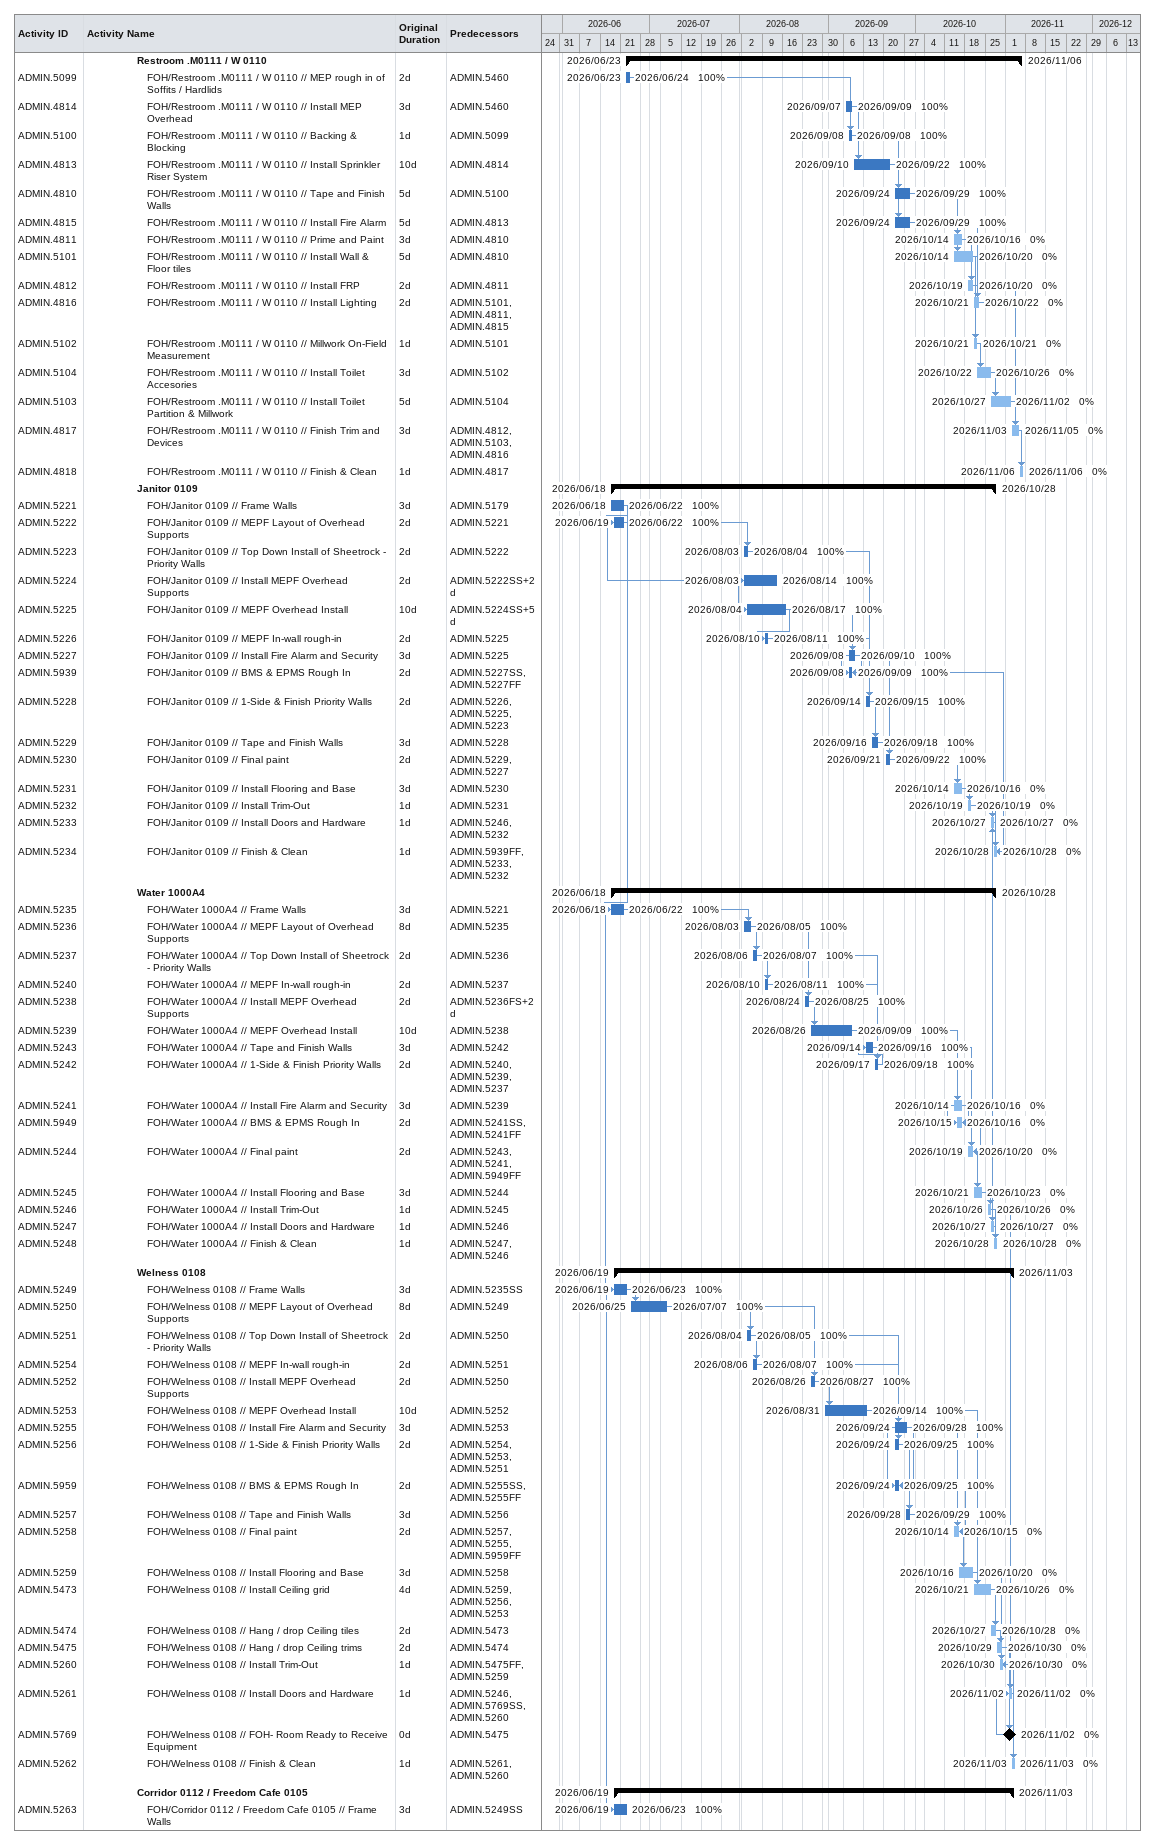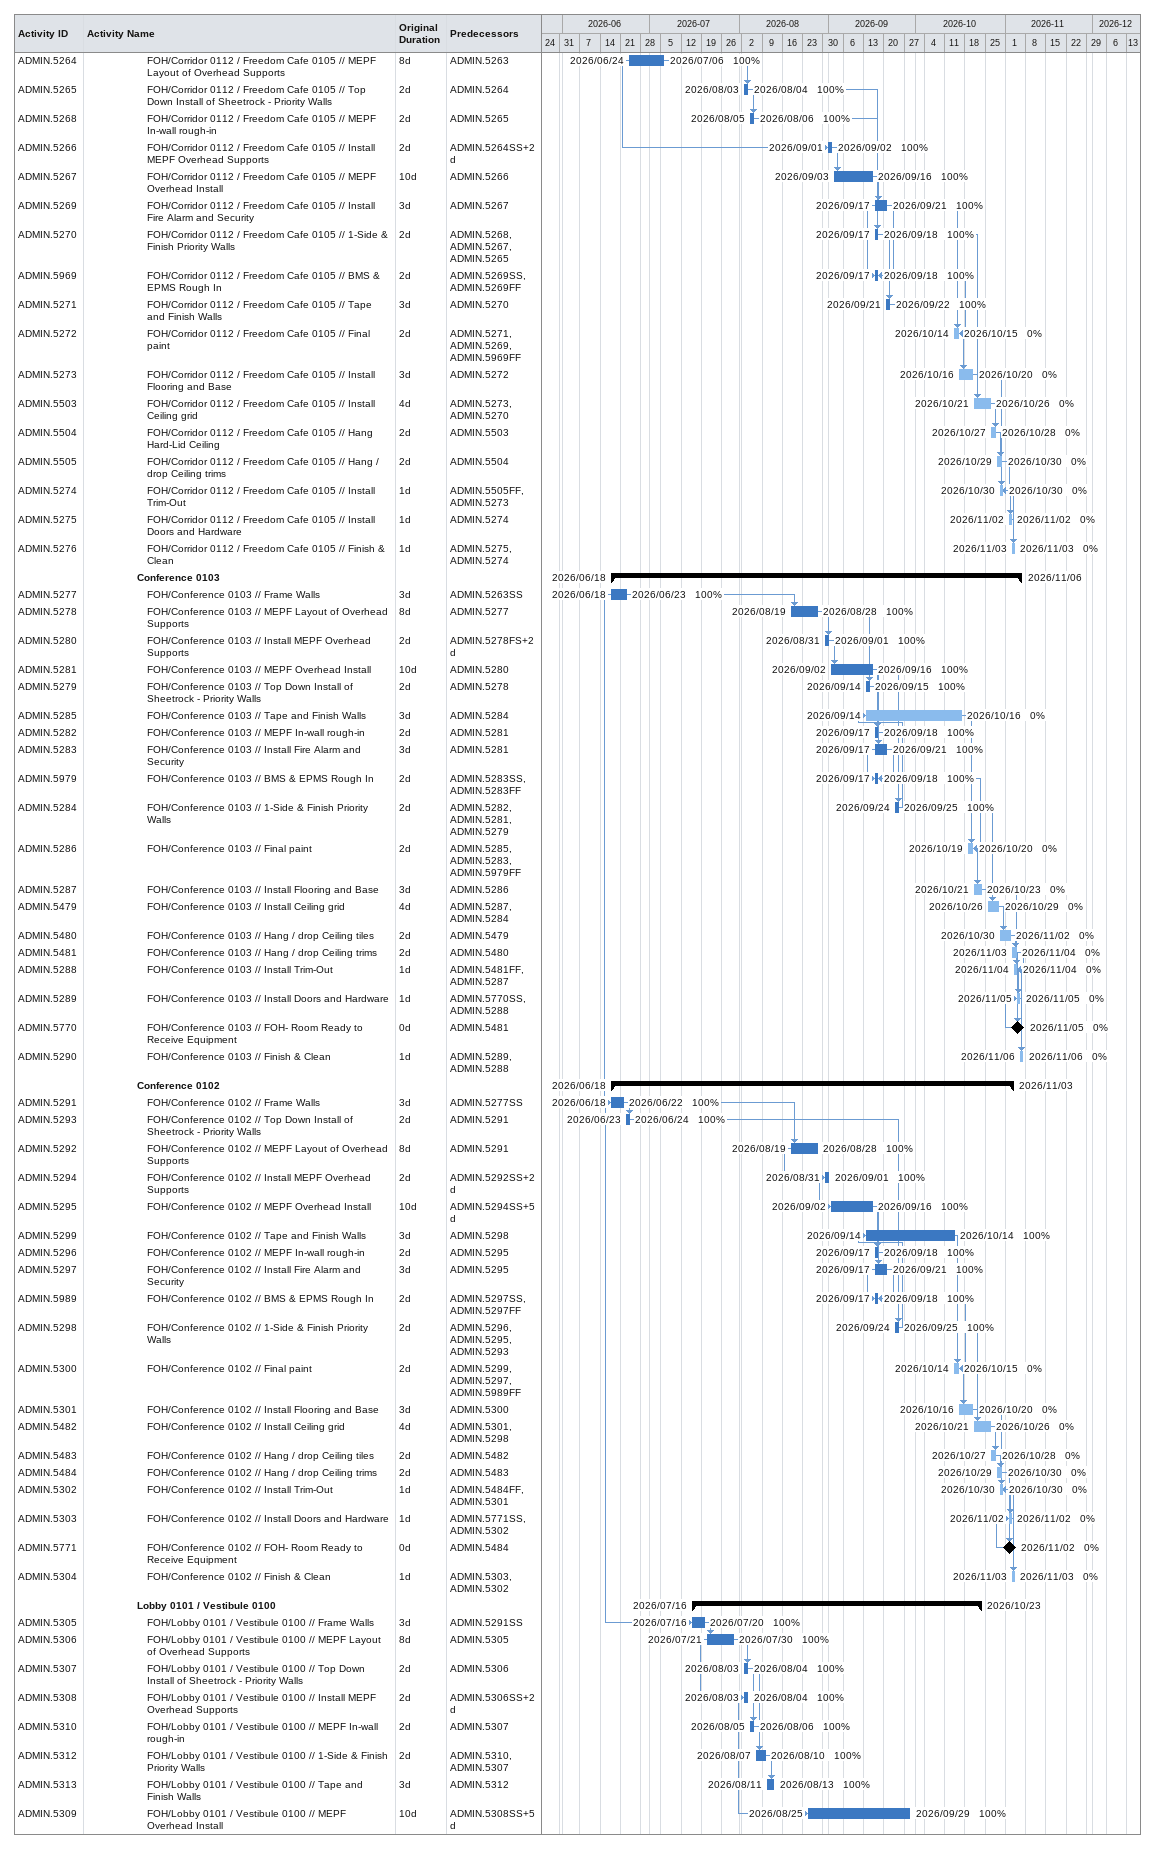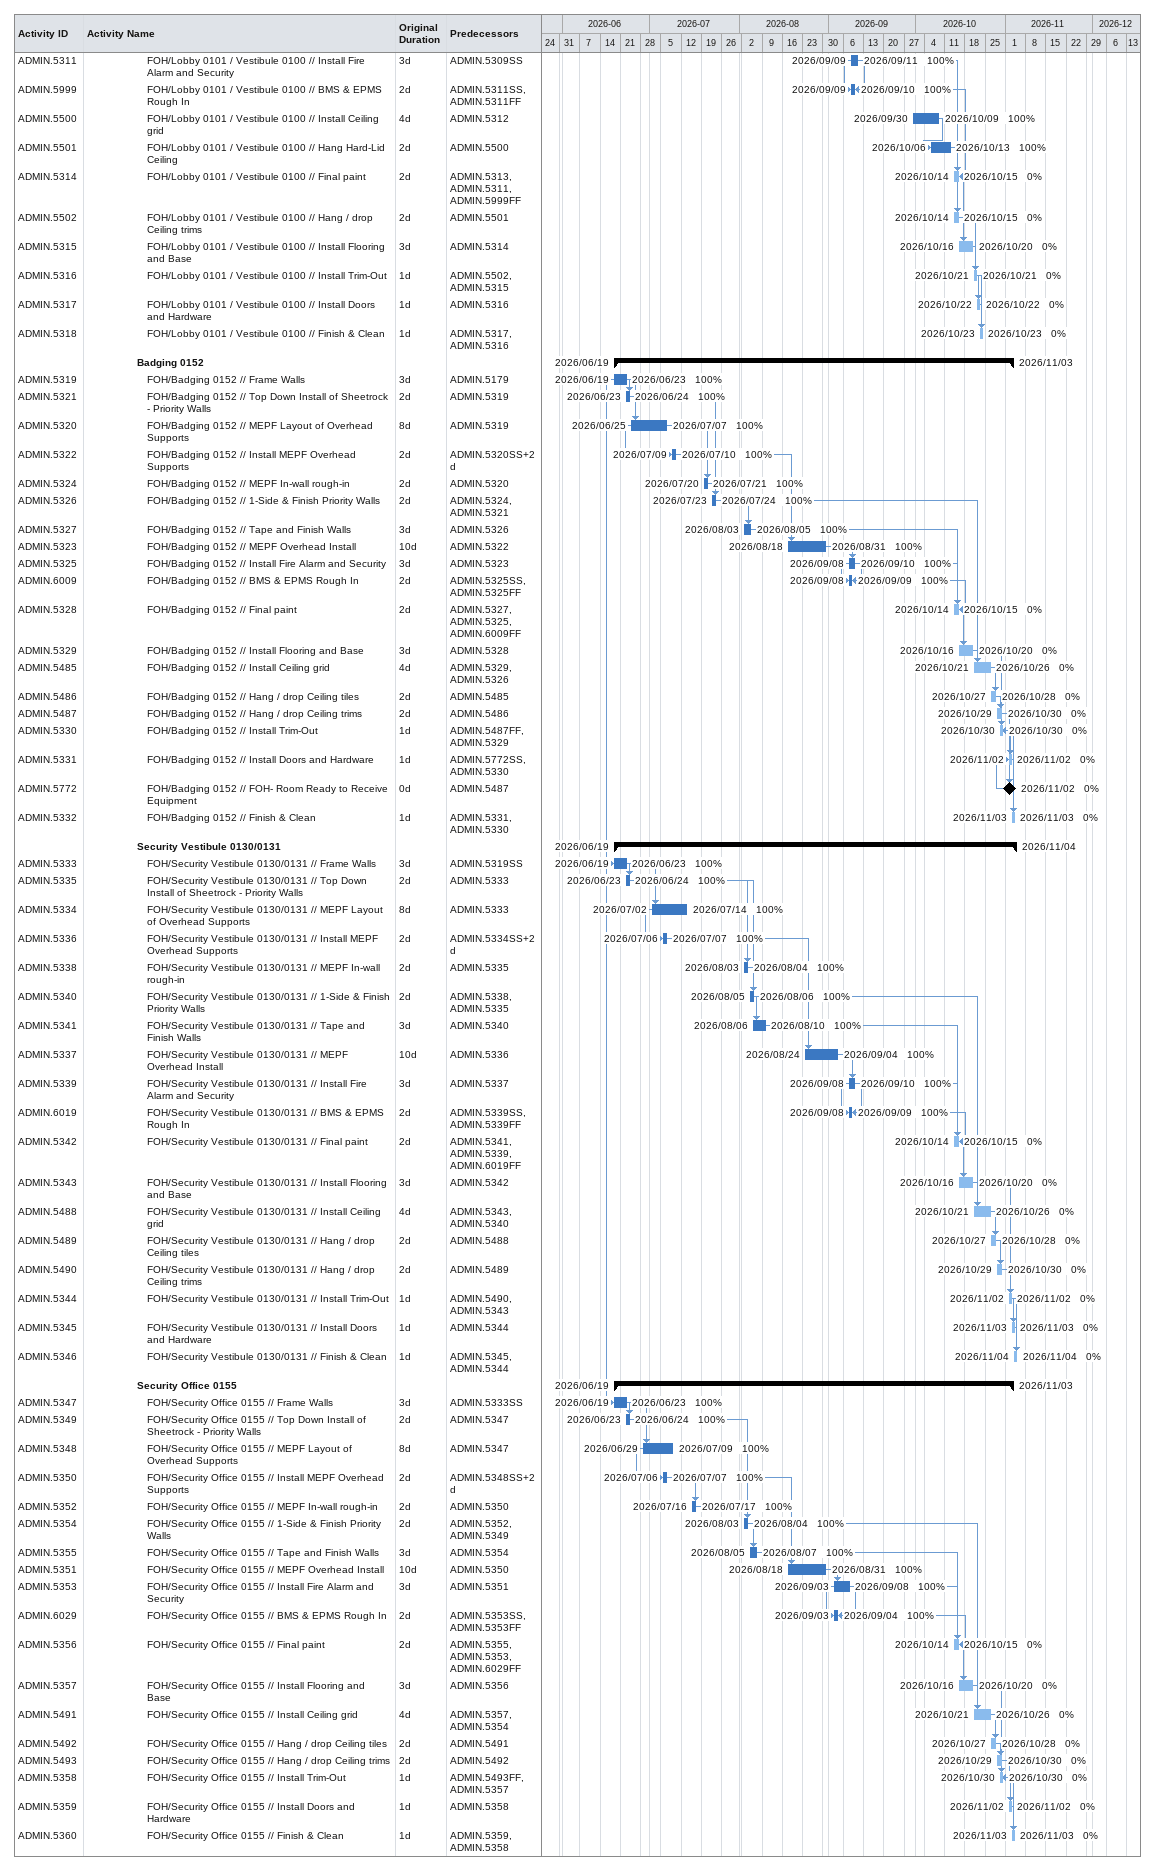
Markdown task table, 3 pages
| ID | Level | Task | Original duration | Start | Finish | Predecessors | % complete |
|---|---|---|---|---|---|---|---|
|  | 6 | **Restroom .M0111 / W 0110** |  | 2026-06-23 | 2026-11-06 |  |  |
| ADMIN.5099 | 7 | FOH/Restroom .M0111 / W 0110 // MEP rough in of Soffits / Hardlids | 2d | 2026-06-23 | 2026-06-24 | ADMIN.5460 | 100 |
| ADMIN.4814 | 7 | FOH/Restroom .M0111 / W 0110 // Install MEP Overhead | 3d | 2026-09-07 | 2026-09-09 | ADMIN.5460 | 100 |
| ADMIN.5100 | 7 | FOH/Restroom .M0111 / W 0110 // Backing & Blocking | 1d | 2026-09-08 | 2026-09-08 | ADMIN.5099 | 100 |
| ADMIN.4813 | 7 | FOH/Restroom .M0111 / W 0110 // Install Sprinkler Riser System | 10d | 2026-09-10 | 2026-09-22 | ADMIN.4814 | 100 |
| ADMIN.4810 | 7 | FOH/Restroom .M0111 / W 0110 // Tape and Finish Walls | 5d | 2026-09-24 | 2026-09-29 | ADMIN.5100 | 100 |
| ADMIN.4815 | 7 | FOH/Restroom .M0111 / W 0110 // Install Fire Alarm | 5d | 2026-09-24 | 2026-09-29 | ADMIN.4813 | 100 |
| ADMIN.4811 | 7 | FOH/Restroom .M0111 / W 0110 // Prime and Paint | 3d | 2026-10-14 | 2026-10-16 | ADMIN.4810 | 0 |
| ADMIN.5101 | 7 | FOH/Restroom .M0111 / W 0110 // Install Wall & Floor tiles | 5d | 2026-10-14 | 2026-10-20 | ADMIN.4810 | 0 |
| ADMIN.4812 | 7 | FOH/Restroom .M0111 / W 0110 // Install FRP | 2d | 2026-10-19 | 2026-10-20 | ADMIN.4811 | 0 |
| ADMIN.4816 | 7 | FOH/Restroom .M0111 / W 0110 // Install Lighting | 2d | 2026-10-21 | 2026-10-22 | ADMIN.5101, ADMIN.4811, ADMIN.4815 | 0 |
| ADMIN.5102 | 7 | FOH/Restroom .M0111 / W 0110 // Millwork On-Field Measurement | 1d | 2026-10-21 | 2026-10-21 | ADMIN.5101 | 0 |
| ADMIN.5104 | 7 | FOH/Restroom .M0111 / W 0110 // Install Toilet Accesories | 3d | 2026-10-22 | 2026-10-26 | ADMIN.5102 | 0 |
| ADMIN.5103 | 7 | FOH/Restroom .M0111 / W 0110 // Install Toilet Partition & Millwork | 5d | 2026-10-27 | 2026-11-02 | ADMIN.5104 | 0 |
| ADMIN.4817 | 7 | FOH/Restroom .M0111 / W 0110 // Finish Trim and Devices | 3d | 2026-11-03 | 2026-11-05 | ADMIN.4812, ADMIN.5103, ADMIN.4816 | 0 |
| ADMIN.4818 | 7 | FOH/Restroom .M0111 / W 0110 // Finish & Clean | 1d | 2026-11-06 | 2026-11-06 | ADMIN.4817 | 0 |
|  | 6 | **Janitor 0109** |  | 2026-06-18 | 2026-10-28 |  |  |
| ADMIN.5221 | 7 | FOH/Janitor 0109 // Frame Walls | 3d | 2026-06-18 | 2026-06-22 | ADMIN.5179 | 100 |
| ADMIN.5222 | 7 | FOH/Janitor 0109 // MEPF Layout of Overhead Supports | 2d | 2026-06-19 | 2026-06-22 | ADMIN.5221 | 100 |
| ADMIN.5223 | 7 | FOH/Janitor 0109 // Top Down Install of Sheetrock - Priority Walls | 2d | 2026-08-03 | 2026-08-04 | ADMIN.5222 | 100 |
| ADMIN.5224 | 7 | FOH/Janitor 0109 // Install MEPF Overhead Supports | 2d | 2026-08-03 | 2026-08-14 | ADMIN.5222SS+2d | 100 |
| ADMIN.5225 | 7 | FOH/Janitor 0109 // MEPF Overhead Install | 10d | 2026-08-04 | 2026-08-17 | ADMIN.5224SS+5d | 100 |
| ADMIN.5226 | 7 | FOH/Janitor 0109 // MEPF In-wall rough-in | 2d | 2026-08-10 | 2026-08-11 | ADMIN.5225 | 100 |
| ADMIN.5227 | 7 | FOH/Janitor 0109 // Install Fire Alarm and Security | 3d | 2026-09-08 | 2026-09-10 | ADMIN.5225 | 100 |
| ADMIN.5939 | 7 | FOH/Janitor 0109 // BMS & EPMS Rough In | 2d | 2026-09-08 | 2026-09-09 | ADMIN.5227SS, ADMIN.5227FF | 100 |
| ADMIN.5228 | 7 | FOH/Janitor 0109 // 1-Side & Finish Priority Walls | 2d | 2026-09-14 | 2026-09-15 | ADMIN.5226, ADMIN.5225, ADMIN.5223 | 100 |
| ADMIN.5229 | 7 | FOH/Janitor 0109 // Tape and Finish Walls | 3d | 2026-09-16 | 2026-09-18 | ADMIN.5228 | 100 |
| ADMIN.5230 | 7 | FOH/Janitor 0109 // Final paint | 2d | 2026-09-21 | 2026-09-22 | ADMIN.5229, ADMIN.5227 | 100 |
| ADMIN.5231 | 7 | FOH/Janitor 0109 // Install Flooring and Base | 3d | 2026-10-14 | 2026-10-16 | ADMIN.5230 | 0 |
| ADMIN.5232 | 7 | FOH/Janitor 0109 // Install Trim-Out | 1d | 2026-10-19 | 2026-10-19 | ADMIN.5231 | 0 |
| ADMIN.5233 | 7 | FOH/Janitor 0109 // Install Doors and Hardware | 1d | 2026-10-27 | 2026-10-27 | ADMIN.5246, ADMIN.5232 | 0 |
| ADMIN.5234 | 7 | FOH/Janitor 0109 // Finish & Clean | 1d | 2026-10-28 | 2026-10-28 | ADMIN.5939FF, ADMIN.5233, ADMIN.5232 | 0 |
|  | 6 | **Water 1000A4** |  | 2026-06-18 | 2026-10-28 |  |  |
| ADMIN.5235 | 7 | FOH/Water 1000A4 // Frame Walls | 3d | 2026-06-18 | 2026-06-22 | ADMIN.5221 | 100 |
| ADMIN.5236 | 7 | FOH/Water 1000A4 // MEPF Layout of Overhead Supports | 8d | 2026-08-03 | 2026-08-05 | ADMIN.5235 | 100 |
| ADMIN.5237 | 7 | FOH/Water 1000A4 // Top Down Install of Sheetrock - Priority Walls | 2d | 2026-08-06 | 2026-08-07 | ADMIN.5236 | 100 |
| ADMIN.5240 | 7 | FOH/Water 1000A4 // MEPF In-wall rough-in | 2d | 2026-08-10 | 2026-08-11 | ADMIN.5237 | 100 |
| ADMIN.5238 | 7 | FOH/Water 1000A4 // Install MEPF Overhead Supports | 2d | 2026-08-24 | 2026-08-25 | ADMIN.5236FS+2d | 100 |
| ADMIN.5239 | 7 | FOH/Water 1000A4 // MEPF Overhead Install | 10d | 2026-08-26 | 2026-09-09 | ADMIN.5238 | 100 |
| ADMIN.5243 | 7 | FOH/Water 1000A4 // Tape and Finish Walls | 3d | 2026-09-14 | 2026-09-16 | ADMIN.5242 | 100 |
| ADMIN.5242 | 7 | FOH/Water 1000A4 // 1-Side & Finish Priority Walls | 2d | 2026-09-17 | 2026-09-18 | ADMIN.5240, ADMIN.5239, ADMIN.5237 | 100 |
| ADMIN.5241 | 7 | FOH/Water 1000A4 // Install Fire Alarm and Security | 3d | 2026-10-14 | 2026-10-16 | ADMIN.5239 | 0 |
| ADMIN.5949 | 7 | FOH/Water 1000A4 // BMS & EPMS Rough In | 2d | 2026-10-15 | 2026-10-16 | ADMIN.5241SS, ADMIN.5241FF | 0 |
| ADMIN.5244 | 7 | FOH/Water 1000A4 // Final paint | 2d | 2026-10-19 | 2026-10-20 | ADMIN.5243, ADMIN.5241, ADMIN.5949FF | 0 |
| ADMIN.5245 | 7 | FOH/Water 1000A4 // Install Flooring and Base | 3d | 2026-10-21 | 2026-10-23 | ADMIN.5244 | 0 |
| ADMIN.5246 | 7 | FOH/Water 1000A4 // Install Trim-Out | 1d | 2026-10-26 | 2026-10-26 | ADMIN.5245 | 0 |
| ADMIN.5247 | 7 | FOH/Water 1000A4 // Install Doors and Hardware | 1d | 2026-10-27 | 2026-10-27 | ADMIN.5246 | 0 |
| ADMIN.5248 | 7 | FOH/Water 1000A4 // Finish & Clean | 1d | 2026-10-28 | 2026-10-28 | ADMIN.5247, ADMIN.5246 | 0 |
|  | 6 | **Welness 0108** |  | 2026-06-19 | 2026-11-03 |  |  |
| ADMIN.5249 | 7 | FOH/Welness 0108 // Frame Walls | 3d | 2026-06-19 | 2026-06-23 | ADMIN.5235SS | 100 |
| ADMIN.5250 | 7 | FOH/Welness 0108 // MEPF Layout of Overhead Supports | 8d | 2026-06-25 | 2026-07-07 | ADMIN.5249 | 100 |
| ADMIN.5251 | 7 | FOH/Welness 0108 // Top Down Install of Sheetrock - Priority Walls | 2d | 2026-08-04 | 2026-08-05 | ADMIN.5250 | 100 |
| ADMIN.5254 | 7 | FOH/Welness 0108 // MEPF In-wall rough-in | 2d | 2026-08-06 | 2026-08-07 | ADMIN.5251 | 100 |
| ADMIN.5252 | 7 | FOH/Welness 0108 // Install MEPF Overhead Supports | 2d | 2026-08-26 | 2026-08-27 | ADMIN.5250 | 100 |
| ADMIN.5253 | 7 | FOH/Welness 0108 // MEPF Overhead Install | 10d | 2026-08-31 | 2026-09-14 | ADMIN.5252 | 100 |
| ADMIN.5255 | 7 | FOH/Welness 0108 // Install Fire Alarm and Security | 3d | 2026-09-24 | 2026-09-28 | ADMIN.5253 | 100 |
| ADMIN.5256 | 7 | FOH/Welness 0108 // 1-Side & Finish Priority Walls | 2d | 2026-09-24 | 2026-09-25 | ADMIN.5254, ADMIN.5253, ADMIN.5251 | 100 |
| ADMIN.5959 | 7 | FOH/Welness 0108 // BMS & EPMS Rough In | 2d | 2026-09-24 | 2026-09-25 | ADMIN.5255SS, ADMIN.5255FF | 100 |
| ADMIN.5257 | 7 | FOH/Welness 0108 // Tape and Finish Walls | 3d | 2026-09-28 | 2026-09-29 | ADMIN.5256 | 100 |
| ADMIN.5258 | 7 | FOH/Welness 0108 // Final paint | 2d | 2026-10-14 | 2026-10-15 | ADMIN.5257, ADMIN.5255, ADMIN.5959FF | 0 |
| ADMIN.5259 | 7 | FOH/Welness 0108 // Install Flooring and Base | 3d | 2026-10-16 | 2026-10-20 | ADMIN.5258 | 0 |
| ADMIN.5473 | 7 | FOH/Welness 0108 // Install Ceiling grid | 4d | 2026-10-21 | 2026-10-26 | ADMIN.5259, ADMIN.5256, ADMIN.5253 | 0 |
| ADMIN.5474 | 7 | FOH/Welness 0108 // Hang / drop Ceiling tiles | 2d | 2026-10-27 | 2026-10-28 | ADMIN.5473 | 0 |
| ADMIN.5475 | 7 | FOH/Welness 0108 // Hang / drop Ceiling trims | 2d | 2026-10-29 | 2026-10-30 | ADMIN.5474 | 0 |
| ADMIN.5260 | 7 | FOH/Welness 0108 // Install Trim-Out | 1d | 2026-10-30 | 2026-10-30 | ADMIN.5475FF, ADMIN.5259 | 0 |
| ADMIN.5261 | 7 | FOH/Welness 0108 // Install Doors and Hardware | 1d | 2026-11-02 | 2026-11-02 | ADMIN.5246, ADMIN.5769SS, ADMIN.5260 | 0 |
| ADMIN.5769 | 7 | FOH/Welness 0108 // FOH- Room Ready to Receive Equipment | 0d | 2026-11-02 | 2026-11-02 | ADMIN.5475 | 0 |
| ADMIN.5262 | 7 | FOH/Welness 0108 // Finish & Clean | 1d | 2026-11-03 | 2026-11-03 | ADMIN.5261, ADMIN.5260 | 0 |
|  | 6 | **Corridor 0112 / Freedom Cafe 0105** |  | 2026-06-19 | 2026-11-03 |  |  |
| ADMIN.5263 | 7 | FOH/Corridor 0112 / Freedom Cafe 0105 // Frame Walls | 3d | 2026-06-19 | 2026-06-23 | ADMIN.5249SS | 100 |
| ADMIN.5264 | 7 | FOH/Corridor 0112 / Freedom Cafe 0105 // MEPF Layout of Overhead Supports | 8d | 2026-06-24 | 2026-07-06 | ADMIN.5263 | 100 |
| ADMIN.5265 | 7 | FOH/Corridor 0112 / Freedom Cafe 0105 // Top Down Install of Sheetrock - Priority Walls | 2d | 2026-08-03 | 2026-08-04 | ADMIN.5264 | 100 |
| ADMIN.5268 | 7 | FOH/Corridor 0112 / Freedom Cafe 0105 // MEPF In-wall rough-in | 2d | 2026-08-05 | 2026-08-06 | ADMIN.5265 | 100 |
| ADMIN.5266 | 7 | FOH/Corridor 0112 / Freedom Cafe 0105 // Install MEPF Overhead Supports | 2d | 2026-09-01 | 2026-09-02 | ADMIN.5264SS+2d | 100 |
| ADMIN.5267 | 7 | FOH/Corridor 0112 / Freedom Cafe 0105 // MEPF Overhead Install | 10d | 2026-09-03 | 2026-09-16 | ADMIN.5266 | 100 |
| ADMIN.5269 | 7 | FOH/Corridor 0112 / Freedom Cafe 0105 // Install Fire Alarm and Security | 3d | 2026-09-17 | 2026-09-21 | ADMIN.5267 | 100 |
| ADMIN.5270 | 7 | FOH/Corridor 0112 / Freedom Cafe 0105 // 1-Side & Finish Priority Walls | 2d | 2026-09-17 | 2026-09-18 | ADMIN.5268, ADMIN.5267, ADMIN.5265 | 100 |
| ADMIN.5969 | 7 | FOH/Corridor 0112 / Freedom Cafe 0105 // BMS & EPMS Rough In | 2d | 2026-09-17 | 2026-09-18 | ADMIN.5269SS, ADMIN.5269FF | 100 |
| ADMIN.5271 | 7 | FOH/Corridor 0112 / Freedom Cafe 0105 // Tape and Finish Walls | 3d | 2026-09-21 | 2026-09-22 | ADMIN.5270 | 100 |
| ADMIN.5272 | 7 | FOH/Corridor 0112 / Freedom Cafe 0105 // Final paint | 2d | 2026-10-14 | 2026-10-15 | ADMIN.5271, ADMIN.5269, ADMIN.5969FF | 0 |
| ADMIN.5273 | 7 | FOH/Corridor 0112 / Freedom Cafe 0105 // Install Flooring and Base | 3d | 2026-10-16 | 2026-10-20 | ADMIN.5272 | 0 |
| ADMIN.5503 | 7 | FOH/Corridor 0112 / Freedom Cafe 0105 // Install Ceiling grid | 4d | 2026-10-21 | 2026-10-26 | ADMIN.5273, ADMIN.5270 | 0 |
| ADMIN.5504 | 7 | FOH/Corridor 0112 / Freedom Cafe 0105 // Hang Hard-Lid Ceiling | 2d | 2026-10-27 | 2026-10-28 | ADMIN.5503 | 0 |
| ADMIN.5505 | 7 | FOH/Corridor 0112 / Freedom Cafe 0105 // Hang / drop Ceiling trims | 2d | 2026-10-29 | 2026-10-30 | ADMIN.5504 | 0 |
| ADMIN.5274 | 7 | FOH/Corridor 0112 / Freedom Cafe 0105 // Install Trim-Out | 1d | 2026-10-30 | 2026-10-30 | ADMIN.5505FF, ADMIN.5273 | 0 |
| ADMIN.5275 | 7 | FOH/Corridor 0112 / Freedom Cafe 0105 // Install Doors and Hardware | 1d | 2026-11-02 | 2026-11-02 | ADMIN.5274 | 0 |
| ADMIN.5276 | 7 | FOH/Corridor 0112 / Freedom Cafe 0105 // Finish & Clean | 1d | 2026-11-03 | 2026-11-03 | ADMIN.5275, ADMIN.5274 | 0 |
|  | 6 | **Conference 0103** |  | 2026-06-18 | 2026-11-06 |  |  |
| ADMIN.5277 | 7 | FOH/Conference 0103 // Frame Walls | 3d | 2026-06-18 | 2026-06-23 | ADMIN.5263SS | 100 |
| ADMIN.5278 | 7 | FOH/Conference 0103 // MEPF Layout of Overhead Supports | 8d | 2026-08-19 | 2026-08-28 | ADMIN.5277 | 100 |
| ADMIN.5280 | 7 | FOH/Conference 0103 // Install MEPF Overhead Supports | 2d | 2026-08-31 | 2026-09-01 | ADMIN.5278FS+2d | 100 |
| ADMIN.5281 | 7 | FOH/Conference 0103 // MEPF Overhead Install | 10d | 2026-09-02 | 2026-09-16 | ADMIN.5280 | 100 |
| ADMIN.5279 | 7 | FOH/Conference 0103 // Top Down Install of Sheetrock - Priority Walls | 2d | 2026-09-14 | 2026-09-15 | ADMIN.5278 | 100 |
| ADMIN.5285 | 7 | FOH/Conference 0103 // Tape and Finish Walls | 3d | 2026-09-14 | 2026-10-16 | ADMIN.5284 | 0 |
| ADMIN.5282 | 7 | FOH/Conference 0103 // MEPF In-wall rough-in | 2d | 2026-09-17 | 2026-09-18 | ADMIN.5281 | 100 |
| ADMIN.5283 | 7 | FOH/Conference 0103 // Install Fire Alarm and Security | 3d | 2026-09-17 | 2026-09-21 | ADMIN.5281 | 100 |
| ADMIN.5979 | 7 | FOH/Conference 0103 // BMS & EPMS Rough In | 2d | 2026-09-17 | 2026-09-18 | ADMIN.5283SS, ADMIN.5283FF | 100 |
| ADMIN.5284 | 7 | FOH/Conference 0103 // 1-Side & Finish Priority Walls | 2d | 2026-09-24 | 2026-09-25 | ADMIN.5282, ADMIN.5281, ADMIN.5279 | 100 |
| ADMIN.5286 | 7 | FOH/Conference 0103 // Final paint | 2d | 2026-10-19 | 2026-10-20 | ADMIN.5285, ADMIN.5283, ADMIN.5979FF | 0 |
| ADMIN.5287 | 7 | FOH/Conference 0103 // Install Flooring and Base | 3d | 2026-10-21 | 2026-10-23 | ADMIN.5286 | 0 |
| ADMIN.5479 | 7 | FOH/Conference 0103 // Install Ceiling grid | 4d | 2026-10-26 | 2026-10-29 | ADMIN.5287, ADMIN.5284 | 0 |
| ADMIN.5480 | 7 | FOH/Conference 0103 // Hang / drop Ceiling tiles | 2d | 2026-10-30 | 2026-11-02 | ADMIN.5479 | 0 |
| ADMIN.5481 | 7 | FOH/Conference 0103 // Hang / drop Ceiling trims | 2d | 2026-11-03 | 2026-11-04 | ADMIN.5480 | 0 |
| ADMIN.5288 | 7 | FOH/Conference 0103 // Install Trim-Out | 1d | 2026-11-04 | 2026-11-04 | ADMIN.5481FF, ADMIN.5287 | 0 |
| ADMIN.5289 | 7 | FOH/Conference 0103 // Install Doors and Hardware | 1d | 2026-11-05 | 2026-11-05 | ADMIN.5770SS, ADMIN.5288 | 0 |
| ADMIN.5770 | 7 | FOH/Conference 0103 // FOH- Room Ready to Receive Equipment | 0d | 2026-11-05 | 2026-11-05 | ADMIN.5481 | 0 |
| ADMIN.5290 | 7 | FOH/Conference 0103 // Finish & Clean | 1d | 2026-11-06 | 2026-11-06 | ADMIN.5289, ADMIN.5288 | 0 |
|  | 6 | **Conference 0102** |  | 2026-06-18 | 2026-11-03 |  |  |
| ADMIN.5291 | 7 | FOH/Conference 0102 // Frame Walls | 3d | 2026-06-18 | 2026-06-22 | ADMIN.5277SS | 100 |
| ADMIN.5293 | 7 | FOH/Conference 0102 // Top Down Install of Sheetrock - Priority Walls | 2d | 2026-06-23 | 2026-06-24 | ADMIN.5291 | 100 |
| ADMIN.5292 | 7 | FOH/Conference 0102 // MEPF Layout of Overhead Supports | 8d | 2026-08-19 | 2026-08-28 | ADMIN.5291 | 100 |
| ADMIN.5294 | 7 | FOH/Conference 0102 // Install MEPF Overhead Supports | 2d | 2026-08-31 | 2026-09-01 | ADMIN.5292SS+2d | 100 |
| ADMIN.5295 | 7 | FOH/Conference 0102 // MEPF Overhead Install | 10d | 2026-09-02 | 2026-09-16 | ADMIN.5294SS+5d | 100 |
| ADMIN.5299 | 7 | FOH/Conference 0102 // Tape and Finish Walls | 3d | 2026-09-14 | 2026-10-14 | ADMIN.5298 | 100 |
| ADMIN.5296 | 7 | FOH/Conference 0102 // MEPF In-wall rough-in | 2d | 2026-09-17 | 2026-09-18 | ADMIN.5295 | 100 |
| ADMIN.5297 | 7 | FOH/Conference 0102 // Install Fire Alarm and Security | 3d | 2026-09-17 | 2026-09-21 | ADMIN.5295 | 100 |
| ADMIN.5989 | 7 | FOH/Conference 0102 // BMS & EPMS Rough In | 2d | 2026-09-17 | 2026-09-18 | ADMIN.5297SS, ADMIN.5297FF | 100 |
| ADMIN.5298 | 7 | FOH/Conference 0102 // 1-Side & Finish Priority Walls | 2d | 2026-09-24 | 2026-09-25 | ADMIN.5296, ADMIN.5295, ADMIN.5293 | 100 |
| ADMIN.5300 | 7 | FOH/Conference 0102 // Final paint | 2d | 2026-10-14 | 2026-10-15 | ADMIN.5299, ADMIN.5297, ADMIN.5989FF | 0 |
| ADMIN.5301 | 7 | FOH/Conference 0102 // Install Flooring and Base | 3d | 2026-10-16 | 2026-10-20 | ADMIN.5300 | 0 |
| ADMIN.5482 | 7 | FOH/Conference 0102 // Install Ceiling grid | 4d | 2026-10-21 | 2026-10-26 | ADMIN.5301, ADMIN.5298 | 0 |
| ADMIN.5483 | 7 | FOH/Conference 0102 // Hang / drop Ceiling tiles | 2d | 2026-10-27 | 2026-10-28 | ADMIN.5482 | 0 |
| ADMIN.5484 | 7 | FOH/Conference 0102 // Hang / drop Ceiling trims | 2d | 2026-10-29 | 2026-10-30 | ADMIN.5483 | 0 |
| ADMIN.5302 | 7 | FOH/Conference 0102 // Install Trim-Out | 1d | 2026-10-30 | 2026-10-30 | ADMIN.5484FF, ADMIN.5301 | 0 |
| ADMIN.5303 | 7 | FOH/Conference 0102 // Install Doors and Hardware | 1d | 2026-11-02 | 2026-11-02 | ADMIN.5771SS, ADMIN.5302 | 0 |
| ADMIN.5771 | 7 | FOH/Conference 0102 // FOH- Room Ready to Receive Equipment | 0d | 2026-11-02 | 2026-11-02 | ADMIN.5484 | 0 |
| ADMIN.5304 | 7 | FOH/Conference 0102 // Finish & Clean | 1d | 2026-11-03 | 2026-11-03 | ADMIN.5303, ADMIN.5302 | 0 |
|  | 6 | **Lobby 0101 / Vestibule 0100** |  | 2026-07-16 | 2026-10-23 |  |  |
| ADMIN.5305 | 7 | FOH/Lobby 0101 / Vestibule 0100 // Frame Walls | 3d | 2026-07-16 | 2026-07-20 | ADMIN.5291SS | 100 |
| ADMIN.5306 | 7 | FOH/Lobby 0101 / Vestibule 0100 // MEPF Layout of Overhead Supports | 8d | 2026-07-21 | 2026-07-30 | ADMIN.5305 | 100 |
| ADMIN.5307 | 7 | FOH/Lobby 0101 / Vestibule 0100 // Top Down Install of Sheetrock - Priority Walls | 2d | 2026-08-03 | 2026-08-04 | ADMIN.5306 | 100 |
| ADMIN.5308 | 7 | FOH/Lobby 0101 / Vestibule 0100 // Install MEPF Overhead Supports | 2d | 2026-08-03 | 2026-08-04 | ADMIN.5306SS+2d | 100 |
| ADMIN.5310 | 7 | FOH/Lobby 0101 / Vestibule 0100 // MEPF In-wall rough-in | 2d | 2026-08-05 | 2026-08-06 | ADMIN.5307 | 100 |
| ADMIN.5312 | 7 | FOH/Lobby 0101 / Vestibule 0100 // 1-Side & Finish Priority Walls | 2d | 2026-08-07 | 2026-08-10 | ADMIN.5310, ADMIN.5307 | 100 |
| ADMIN.5313 | 7 | FOH/Lobby 0101 / Vestibule 0100 // Tape and Finish Walls | 3d | 2026-08-11 | 2026-08-13 | ADMIN.5312 | 100 |
| ADMIN.5309 | 7 | FOH/Lobby 0101 / Vestibule 0100 // MEPF Overhead Install | 10d | 2026-08-25 | 2026-09-29 | ADMIN.5308SS+5d | 100 |
| ADMIN.5311 | 7 | FOH/Lobby 0101 / Vestibule 0100 // Install Fire Alarm and Security | 3d | 2026-09-09 | 2026-09-11 | ADMIN.5309SS | 100 |
| ADMIN.5999 | 7 | FOH/Lobby 0101 / Vestibule 0100 // BMS & EPMS Rough In | 2d | 2026-09-09 | 2026-09-10 | ADMIN.5311SS, ADMIN.5311FF | 100 |
| ADMIN.5500 | 7 | FOH/Lobby 0101 / Vestibule 0100 // Install Ceiling grid | 4d | 2026-09-30 | 2026-10-09 | ADMIN.5312 | 100 |
| ADMIN.5501 | 7 | FOH/Lobby 0101 / Vestibule 0100 // Hang Hard-Lid Ceiling | 2d | 2026-10-06 | 2026-10-13 | ADMIN.5500 | 100 |
| ADMIN.5314 | 7 | FOH/Lobby 0101 / Vestibule 0100 // Final paint | 2d | 2026-10-14 | 2026-10-15 | ADMIN.5313, ADMIN.5311, ADMIN.5999FF | 0 |
| ADMIN.5502 | 7 | FOH/Lobby 0101 / Vestibule 0100 // Hang / drop Ceiling trims | 2d | 2026-10-14 | 2026-10-15 | ADMIN.5501 | 0 |
| ADMIN.5315 | 7 | FOH/Lobby 0101 / Vestibule 0100 // Install Flooring and Base | 3d | 2026-10-16 | 2026-10-20 | ADMIN.5314 | 0 |
| ADMIN.5316 | 7 | FOH/Lobby 0101 / Vestibule 0100 // Install Trim-Out | 1d | 2026-10-21 | 2026-10-21 | ADMIN.5502, ADMIN.5315 | 0 |
| ADMIN.5317 | 7 | FOH/Lobby 0101 / Vestibule 0100 // Install Doors and Hardware | 1d | 2026-10-22 | 2026-10-22 | ADMIN.5316 | 0 |
| ADMIN.5318 | 7 | FOH/Lobby 0101 / Vestibule 0100 // Finish & Clean | 1d | 2026-10-23 | 2026-10-23 | ADMIN.5317, ADMIN.5316 | 0 |
|  | 6 | **Badging 0152** |  | 2026-06-19 | 2026-11-03 |  |  |
| ADMIN.5319 | 7 | FOH/Badging 0152 // Frame Walls | 3d | 2026-06-19 | 2026-06-23 | ADMIN.5179 | 100 |
| ADMIN.5321 | 7 | FOH/Badging 0152 // Top Down Install of Sheetrock - Priority Walls | 2d | 2026-06-23 | 2026-06-24 | ADMIN.5319 | 100 |
| ADMIN.5320 | 7 | FOH/Badging 0152 // MEPF Layout of Overhead Supports | 8d | 2026-06-25 | 2026-07-07 | ADMIN.5319 | 100 |
| ADMIN.5322 | 7 | FOH/Badging 0152 // Install MEPF Overhead Supports | 2d | 2026-07-09 | 2026-07-10 | ADMIN.5320SS+2d | 100 |
| ADMIN.5324 | 7 | FOH/Badging 0152 // MEPF In-wall rough-in | 2d | 2026-07-20 | 2026-07-21 | ADMIN.5320 | 100 |
| ADMIN.5326 | 7 | FOH/Badging 0152 // 1-Side & Finish Priority Walls | 2d | 2026-07-23 | 2026-07-24 | ADMIN.5324, ADMIN.5321 | 100 |
| ADMIN.5327 | 7 | FOH/Badging 0152 // Tape and Finish Walls | 3d | 2026-08-03 | 2026-08-05 | ADMIN.5326 | 100 |
| ADMIN.5323 | 7 | FOH/Badging 0152 // MEPF Overhead Install | 10d | 2026-08-18 | 2026-08-31 | ADMIN.5322 | 100 |
| ADMIN.5325 | 7 | FOH/Badging 0152 // Install Fire Alarm and Security | 3d | 2026-09-08 | 2026-09-10 | ADMIN.5323 | 100 |
| ADMIN.6009 | 7 | FOH/Badging 0152 // BMS & EPMS Rough In | 2d | 2026-09-08 | 2026-09-09 | ADMIN.5325SS, ADMIN.5325FF | 100 |
| ADMIN.5328 | 7 | FOH/Badging 0152 // Final paint | 2d | 2026-10-14 | 2026-10-15 | ADMIN.5327, ADMIN.5325, ADMIN.6009FF | 0 |
| ADMIN.5329 | 7 | FOH/Badging 0152 // Install Flooring and Base | 3d | 2026-10-16 | 2026-10-20 | ADMIN.5328 | 0 |
| ADMIN.5485 | 7 | FOH/Badging 0152 // Install Ceiling grid | 4d | 2026-10-21 | 2026-10-26 | ADMIN.5329, ADMIN.5326 | 0 |
| ADMIN.5486 | 7 | FOH/Badging 0152 // Hang / drop Ceiling tiles | 2d | 2026-10-27 | 2026-10-28 | ADMIN.5485 | 0 |
| ADMIN.5487 | 7 | FOH/Badging 0152 // Hang / drop Ceiling trims | 2d | 2026-10-29 | 2026-10-30 | ADMIN.5486 | 0 |
| ADMIN.5330 | 7 | FOH/Badging 0152 // Install Trim-Out | 1d | 2026-10-30 | 2026-10-30 | ADMIN.5487FF, ADMIN.5329 | 0 |
| ADMIN.5331 | 7 | FOH/Badging 0152 // Install Doors and Hardware | 1d | 2026-11-02 | 2026-11-02 | ADMIN.5772SS, ADMIN.5330 | 0 |
| ADMIN.5772 | 7 | FOH/Badging 0152 // FOH- Room Ready to Receive Equipment | 0d | 2026-11-02 | 2026-11-02 | ADMIN.5487 | 0 |
| ADMIN.5332 | 7 | FOH/Badging 0152 // Finish & Clean | 1d | 2026-11-03 | 2026-11-03 | ADMIN.5331, ADMIN.5330 | 0 |
|  | 6 | **Security Vestibule 0130/0131** |  | 2026-06-19 | 2026-11-04 |  |  |
| ADMIN.5333 | 7 | FOH/Security Vestibule 0130/0131 // Frame Walls | 3d | 2026-06-19 | 2026-06-23 | ADMIN.5319SS | 100 |
| ADMIN.5335 | 7 | FOH/Security Vestibule 0130/0131 // Top Down Install of Sheetrock - Priority Walls | 2d | 2026-06-23 | 2026-06-24 | ADMIN.5333 | 100 |
| ADMIN.5334 | 7 | FOH/Security Vestibule 0130/0131 // MEPF Layout of Overhead Supports | 8d | 2026-07-02 | 2026-07-14 | ADMIN.5333 | 100 |
| ADMIN.5336 | 7 | FOH/Security Vestibule 0130/0131 // Install MEPF Overhead Supports | 2d | 2026-07-06 | 2026-07-07 | ADMIN.5334SS+2d | 100 |
| ADMIN.5338 | 7 | FOH/Security Vestibule 0130/0131 // MEPF In-wall rough-in | 2d | 2026-08-03 | 2026-08-04 | ADMIN.5335 | 100 |
| ADMIN.5340 | 7 | FOH/Security Vestibule 0130/0131 // 1-Side & Finish Priority Walls | 2d | 2026-08-05 | 2026-08-06 | ADMIN.5338, ADMIN.5335 | 100 |
| ADMIN.5341 | 7 | FOH/Security Vestibule 0130/0131 // Tape and Finish Walls | 3d | 2026-08-06 | 2026-08-10 | ADMIN.5340 | 100 |
| ADMIN.5337 | 7 | FOH/Security Vestibule 0130/0131 // MEPF Overhead Install | 10d | 2026-08-24 | 2026-09-04 | ADMIN.5336 | 100 |
| ADMIN.5339 | 7 | FOH/Security Vestibule 0130/0131 // Install Fire Alarm and Security | 3d | 2026-09-08 | 2026-09-10 | ADMIN.5337 | 100 |
| ADMIN.6019 | 7 | FOH/Security Vestibule 0130/0131 // BMS & EPMS Rough In | 2d | 2026-09-08 | 2026-09-09 | ADMIN.5339SS, ADMIN.5339FF | 100 |
| ADMIN.5342 | 7 | FOH/Security Vestibule 0130/0131 // Final paint | 2d | 2026-10-14 | 2026-10-15 | ADMIN.5341, ADMIN.5339, ADMIN.6019FF | 0 |
| ADMIN.5343 | 7 | FOH/Security Vestibule 0130/0131 // Install Flooring and Base | 3d | 2026-10-16 | 2026-10-20 | ADMIN.5342 | 0 |
| ADMIN.5488 | 7 | FOH/Security Vestibule 0130/0131 // Install Ceiling grid | 4d | 2026-10-21 | 2026-10-26 | ADMIN.5343, ADMIN.5340 | 0 |
| ADMIN.5489 | 7 | FOH/Security Vestibule 0130/0131 // Hang / drop Ceiling tiles | 2d | 2026-10-27 | 2026-10-28 | ADMIN.5488 | 0 |
| ADMIN.5490 | 7 | FOH/Security Vestibule 0130/0131 // Hang / drop Ceiling trims | 2d | 2026-10-29 | 2026-10-30 | ADMIN.5489 | 0 |
| ADMIN.5344 | 7 | FOH/Security Vestibule 0130/0131 // Install Trim-Out | 1d | 2026-11-02 | 2026-11-02 | ADMIN.5490, ADMIN.5343 | 0 |
| ADMIN.5345 | 7 | FOH/Security Vestibule 0130/0131 // Install Doors and Hardware | 1d | 2026-11-03 | 2026-11-03 | ADMIN.5344 | 0 |
| ADMIN.5346 | 7 | FOH/Security Vestibule 0130/0131 // Finish & Clean | 1d | 2026-11-04 | 2026-11-04 | ADMIN.5345, ADMIN.5344 | 0 |
|  | 6 | **Security Office 0155** |  | 2026-06-19 | 2026-11-03 |  |  |
| ADMIN.5347 | 7 | FOH/Security Office 0155 // Frame Walls | 3d | 2026-06-19 | 2026-06-23 | ADMIN.5333SS | 100 |
| ADMIN.5349 | 7 | FOH/Security Office 0155 // Top Down Install of Sheetrock - Priority Walls | 2d | 2026-06-23 | 2026-06-24 | ADMIN.5347 | 100 |
| ADMIN.5348 | 7 | FOH/Security Office 0155 // MEPF Layout of Overhead Supports | 8d | 2026-06-29 | 2026-07-09 | ADMIN.5347 | 100 |
| ADMIN.5350 | 7 | FOH/Security Office 0155 // Install MEPF Overhead Supports | 2d | 2026-07-06 | 2026-07-07 | ADMIN.5348SS+2d | 100 |
| ADMIN.5352 | 7 | FOH/Security Office 0155 // MEPF In-wall rough-in | 2d | 2026-07-16 | 2026-07-17 | ADMIN.5350 | 100 |
| ADMIN.5354 | 7 | FOH/Security Office 0155 // 1-Side & Finish Priority Walls | 2d | 2026-08-03 | 2026-08-04 | ADMIN.5352, ADMIN.5349 | 100 |
| ADMIN.5355 | 7 | FOH/Security Office 0155 // Tape and Finish Walls | 3d | 2026-08-05 | 2026-08-07 | ADMIN.5354 | 100 |
| ADMIN.5351 | 7 | FOH/Security Office 0155 // MEPF Overhead Install | 10d | 2026-08-18 | 2026-08-31 | ADMIN.5350 | 100 |
| ADMIN.5353 | 7 | FOH/Security Office 0155 // Install Fire Alarm and Security | 3d | 2026-09-03 | 2026-09-08 | ADMIN.5351 | 100 |
| ADMIN.6029 | 7 | FOH/Security Office 0155 // BMS & EPMS Rough In | 2d | 2026-09-03 | 2026-09-04 | ADMIN.5353SS, ADMIN.5353FF | 100 |
| ADMIN.5356 | 7 | FOH/Security Office 0155 // Final paint | 2d | 2026-10-14 | 2026-10-15 | ADMIN.5355, ADMIN.5353, ADMIN.6029FF | 0 |
| ADMIN.5357 | 7 | FOH/Security Office 0155 // Install Flooring and Base | 3d | 2026-10-16 | 2026-10-20 | ADMIN.5356 | 0 |
| ADMIN.5491 | 7 | FOH/Security Office 0155 // Install Ceiling grid | 4d | 2026-10-21 | 2026-10-26 | ADMIN.5357, ADMIN.5354 | 0 |
| ADMIN.5492 | 7 | FOH/Security Office 0155 // Hang / drop Ceiling tiles | 2d | 2026-10-27 | 2026-10-28 | ADMIN.5491 | 0 |
| ADMIN.5493 | 7 | FOH/Security Office 0155 // Hang / drop Ceiling trims | 2d | 2026-10-29 | 2026-10-30 | ADMIN.5492 | 0 |
| ADMIN.5358 | 7 | FOH/Security Office 0155 // Install Trim-Out | 1d | 2026-10-30 | 2026-10-30 | ADMIN.5493FF, ADMIN.5357 | 0 |
| ADMIN.5359 | 7 | FOH/Security Office 0155 // Install Doors and Hardware | 1d | 2026-11-02 | 2026-11-02 | ADMIN.5358 | 0 |
| ADMIN.5360 | 7 | FOH/Security Office 0155 // Finish & Clean | 1d | 2026-11-03 | 2026-11-03 | ADMIN.5359, ADMIN.5358 | 0 |
